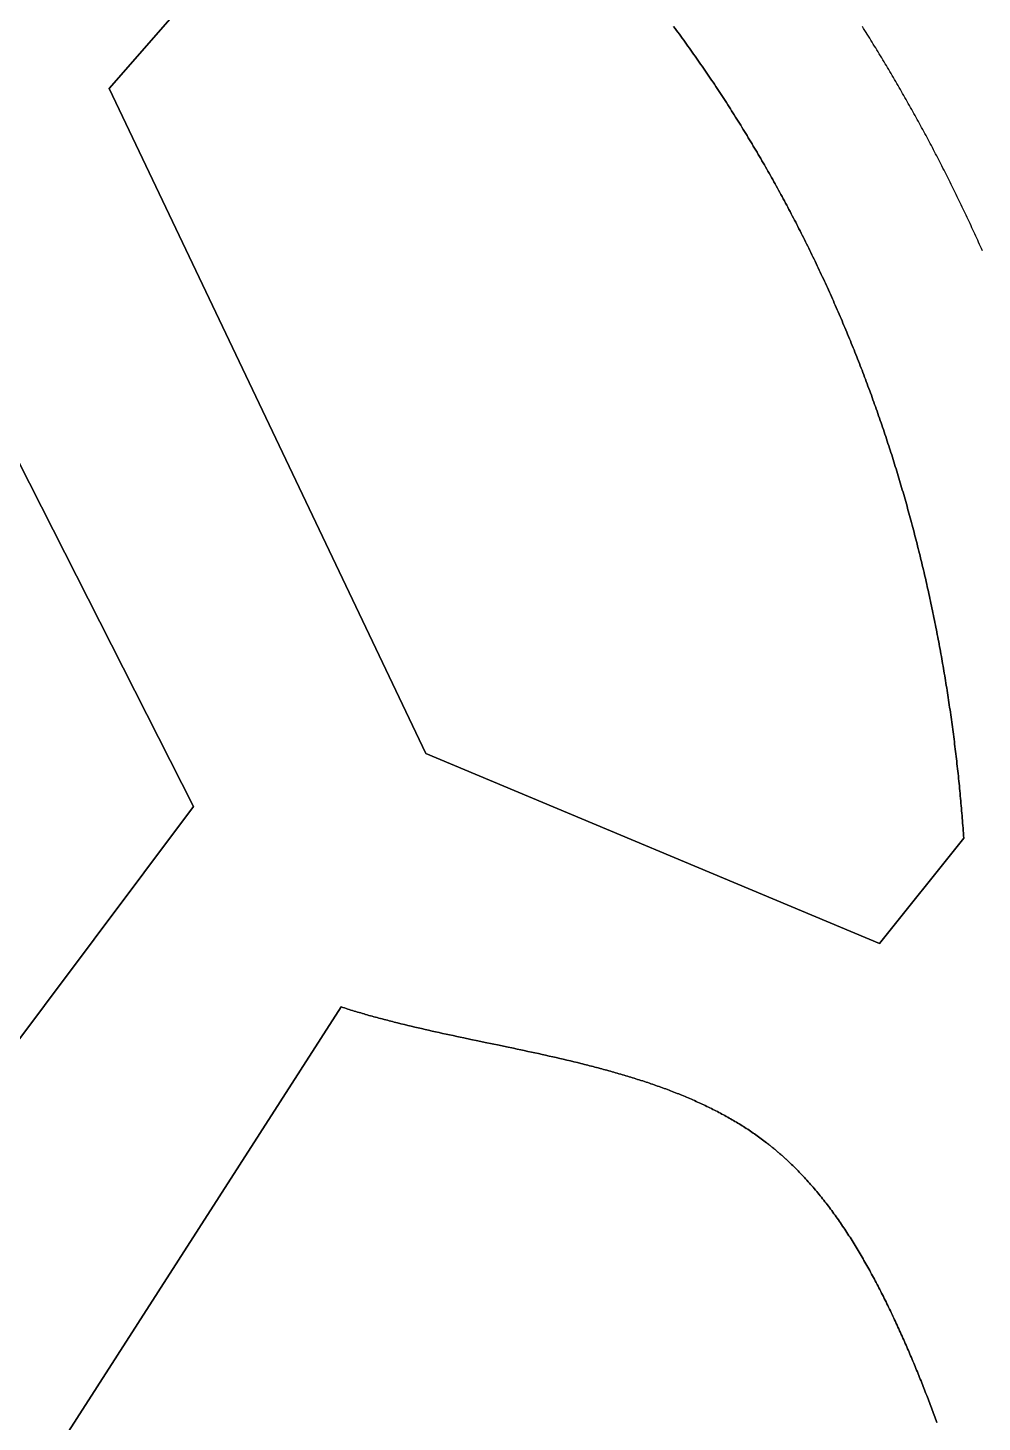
# Model space of a CAD drawing. Header units: millimetres. Extents: x -97041 to 275168, y -12500 to 263793.
# Drawn here: x 88460 to 115030, y 90921 to 129724 of the extents above; entities that cross this region are included whole.
import ezdxf

# ---------------------------------------------------------------- set-up
doc = ezdxf.new("R2010")
doc.units = ezdxf.units.MM
doc.layers.add('CLOSED_AREAS', color=7, linetype='Continuous')
doc.layers.add('REGION_HOLES', color=7, linetype='Continuous')

msp = doc.modelspace()

# ---------------------------------------------------------------- linework, layer by layer
at = {"layer": 'CLOSED_AREAS'}
for points in [[(98948.671, 137434.814), (90722.929, 128033.966), (99536.224, 109526.047), (112168.614, 104238.07), (114518.826, 107175.835), (114513.955, 107245.066), (114508.987, 107314.274), (114503.921, 107383.461), (114498.758, 107452.625), (114493.498, 107521.767), (114488.141, 107590.886), (114482.686, 107659.983), (114477.133, 107729.056), (114471.484, 107798.107), (114465.736, 107867.136), (114459.892, 107936.141), (114453.95, 108005.123), (114447.91, 108074.081), (114441.773, 108143.017), (114435.539, 108211.929), (114429.207, 108280.817), (114422.777, 108349.682), (114416.25, 108418.523), (114409.626, 108487.34), (114402.903, 108556.133), (114396.084, 108624.902), (114389.166, 108693.647), (114382.151, 108762.368), (114375.038, 108831.064), (114367.828, 108899.736), (114360.52, 108968.383), (114353.114, 109037.005), (114345.611, 109105.603), (114338.01, 109174.176), (114330.311, 109242.724), (114322.514, 109311.247), (114314.62, 109379.744), (114306.628, 109448.216), (114298.538, 109516.663), (114290.35, 109585.085), (114282.065, 109653.48), (114273.681, 109721.85), (114265.2, 109790.194), (114256.621, 109858.513), (114247.943, 109926.805), (114239.169, 109995.071), (114230.296, 110063.311), (114221.325, 110131.524), (114212.256, 110199.712), (114203.089, 110267.872), (114193.824, 110336.006), (114184.462, 110404.113), (114175.001, 110472.194), (114165.442, 110540.247), (114155.785, 110608.273), (114146.03, 110676.272), (114136.177, 110744.244), (114126.226, 110812.189), (114116.177, 110880.106), (114106.03, 110947.995), (114095.784, 111015.857), (114085.441, 111083.691), (114074.999, 111151.497), (114064.459, 111219.275), (114053.821, 111287.025), (114043.084, 111354.747), (114032.249, 111422.441), (114021.317, 111490.106), (114010.285, 111557.743), (113999.156, 111625.351), (113987.928, 111692.93), (113976.602, 111760.48), (113965.178, 111828.002), (113953.655, 111895.495), (113942.034, 111962.958), (113930.314, 112030.392), (113918.496, 112097.797), (113906.58, 112165.173), (113894.565, 112232.519), (113882.452, 112299.835), (113870.241, 112367.121), (113857.931, 112434.378), (113845.522, 112501.605), (113833.015, 112568.802), (113820.409, 112635.968), (113807.705, 112703.104), (113794.903, 112770.21), (113782.001, 112837.286), (113769.002, 112904.331), (113755.903, 112971.345), (113742.706, 113038.328), (113729.41, 113105.281), (113716.016, 113172.203), (113702.523, 113239.093), (113688.932, 113305.952), (113675.241, 113372.78), (113661.452, 113439.577), (113647.564, 113506.342), (113633.578, 113573.076), (113619.493, 113639.778), (113605.309, 113706.448), (113591.026, 113773.086), (113576.644, 113839.692), (113562.164, 113906.266), (113547.585, 113972.808), (113532.907, 114039.317), (113518.13, 114105.794), (113503.254, 114172.239), (113488.279, 114238.65), (113473.205, 114305.03), (113458.033, 114371.376), (113442.761, 114437.689), (113427.391, 114503.969), (113411.921, 114570.217), (113396.353, 114636.431), (113380.686, 114702.611), (113364.919, 114768.758), (113349.054, 114834.872), (113333.089, 114900.951), (113317.026, 114966.998), (113300.863, 115033.01), (113284.601, 115098.988), (113268.24, 115164.932), (113251.78, 115230.842), (113235.221, 115296.718), (113218.563, 115362.559), (113201.805, 115428.366), (113184.949, 115494.138), (113167.993, 115559.876), (113150.938, 115625.578), (113133.783, 115691.246), (113116.53, 115756.879), (113099.177, 115822.477), (113081.725, 115888.039), (113064.173, 115953.566), (113046.522, 116019.058), (113028.772, 116084.514), (113010.923, 116149.935), (112992.974, 116215.32), (112974.926, 116280.669), (112956.778, 116345.982), (112938.531, 116411.259), (112920.185, 116476.5), (112901.739, 116541.705), (112883.193, 116606.873), (112864.549, 116672.005), (112845.804, 116737.1), (112826.96, 116802.159), (112808.017, 116867.181), (112788.974, 116932.166), (112769.832, 116997.114), (112750.59, 117062.025), (112731.248, 117126.899), (112711.807, 117191.735), (112692.266, 117256.534), (112672.626, 117321.296), (112652.886, 117386.02), (112633.046, 117450.707), (112613.107, 117515.355), (112593.068, 117579.966), (112572.929, 117644.539), (112552.69, 117709.073), (112532.352, 117773.569), (112511.914, 117838.028), (112491.376, 117902.447), (112470.739, 117966.828), (112450.001, 118031.171), (112429.164, 118095.475), (112408.227, 118159.74), (112387.19, 118223.966), (112366.053, 118288.153), (112344.817, 118352.301), (112323.48, 118416.409), (112302.044, 118480.479), (112280.507, 118544.508), (112258.871, 118608.499), (112237.135, 118672.449), (112215.299, 118736.36), (112193.362, 118800.231), (112171.326, 118864.062), (112149.19, 118927.853), (112126.954, 118991.604), (112104.617, 119055.315), (112082.181, 119118.985), (112059.644, 119182.615), (112037.008, 119246.204), (112014.271, 119309.752), (111991.434, 119373.26), (111968.497, 119436.727), (111945.46, 119500.153), (111922.323, 119563.537), (111899.085, 119626.881), (111875.747, 119690.183), (111852.309, 119753.444), (111828.771, 119816.663), (111805.133, 119879.841), (111781.394, 119942.976), (111757.555, 120006.071), (111733.616, 120069.123), (111709.576, 120132.133), (111685.436, 120195.101), (111661.196, 120258.027), (111636.855, 120320.91), (111612.414, 120383.751), (111587.872, 120446.55), (111563.231, 120509.305), (111538.488, 120572.019), (111513.645, 120634.689), (111488.702, 120697.316), (111463.659, 120759.9), (111438.514, 120822.441), (111413.27, 120884.939), (111387.924, 120947.393), (111362.479, 121009.804), (111336.932, 121072.172), (111311.285, 121134.495), (111285.538, 121196.775), (111259.69, 121259.011), (111233.741, 121321.203), (111207.692, 121383.351), (111181.542, 121445.455), (111155.291, 121507.515), (111128.94, 121569.53), (111102.488, 121631.5), (111075.935, 121693.426), (111049.282, 121755.307), (111022.528, 121817.144), (110995.673, 121878.935), (110968.717, 121940.682), (110941.66, 122002.383), (110914.503, 122064.039), (110887.245, 122125.65), (110859.886, 122187.215), (110832.426, 122248.735), (110804.865, 122310.209), (110777.204, 122371.638), (110749.441, 122433.02), (110721.578, 122494.357), (110693.614, 122555.648), (110665.548, 122616.892), (110637.382, 122678.09), (110609.115, 122739.242), (110580.747, 122800.347), (110552.278, 122861.406), (110523.707, 122922.418), (110495.036, 122983.384), (110466.264, 123044.302), (110437.39, 123105.174), (110408.416, 123165.998), (110379.34, 123226.775), (110350.164, 123287.505), (110320.886, 123348.188), (110291.507, 123408.823), (110262.027, 123469.41), (110232.445, 123529.95), (110202.763, 123590.442), (110172.979, 123650.886), (110143.094, 123711.282), (110113.108, 123771.629), (110083.02, 123831.929), (110052.832, 123892.18), (110022.542, 123952.383), (109992.15, 124012.538), (109961.658, 124072.643), (109931.064, 124132.7), (109900.368, 124192.708), (109869.571, 124252.668), (109838.673, 124312.578), (109807.674, 124372.439), (109776.573, 124432.251), (109745.371, 124492.013), (109714.067, 124551.726), (109682.662, 124611.389), (109651.155, 124671.003), (109619.547, 124730.567), (109587.837, 124790.081), (109556.026, 124849.545), (109524.113, 124908.959), (109492.098, 124968.323), (109459.982, 125027.637), (109427.765, 125086.9), (109395.446, 125146.112), (109363.025, 125205.274), (109330.503, 125264.386), (109297.879, 125323.446), (109265.153, 125382.456), (109232.326, 125441.415), (109199.396, 125500.322), (109166.366, 125559.179), (109133.233, 125617.984), (109099.999, 125676.737), (109066.663, 125735.439), (109033.225, 125794.09), (108999.685, 125852.689), (108966.044, 125911.235), (108932.301, 125969.73), (108898.456, 126028.173), (108864.509, 126086.564), (108830.46, 126144.903), (108796.309, 126203.189), (108762.057, 126261.422), (108727.702, 126319.604), (108693.246, 126377.732), (108658.687, 126435.808), (108624.027, 126493.831), (108589.265, 126551.801), (108554.4, 126609.717), (108519.434, 126667.581), (108484.366, 126725.391), (108449.195, 126783.148), (108413.923, 126840.852), (108378.548, 126898.502), (108343.072, 126956.098), (108307.493, 127013.641), (108271.812, 127071.129), (108236.029, 127128.564), (108200.144, 127185.944), (108164.157, 127243.27), (108128.067, 127300.542), (108091.876, 127357.76), (108055.582, 127414.923), (108019.186, 127472.031), (107982.687, 127529.085), (107946.087, 127586.083), (107909.384, 127643.027), (107872.579, 127699.916), (107835.671, 127756.75), (107798.661, 127813.528), (107761.549, 127870.251), (107724.335, 127926.919), (107687.018, 127983.531), (107649.598, 128040.088), (107612.077, 128096.588), (107574.453, 128153.033), (107536.726, 128209.422), (107498.897, 128265.755), (107460.966, 128322.032), (107422.932, 128378.252), (107384.795, 128434.416), (107346.556, 128490.524), (107308.215, 128546.575), (107269.771, 128602.569), (107231.224, 128658.506), (107192.575, 128714.387), (107153.823, 128770.21), (107114.969, 128825.977), (107076.012, 128881.686), (107036.953, 128937.338), (106997.79, 128992.933), (106958.525, 129048.47), (106919.158, 129103.949), (106879.687, 129159.371), (106840.114, 129214.735), (106800.439, 129270.041), (106760.66, 129325.289), (106720.779, 129380.479), (106680.795, 129435.61), (106640.708, 129490.684), (106600.518, 129545.698), (106560.226, 129600.655), (106519.831, 129655.552), (106479.332, 129710.391), (106438.731, 129765.171)], [(115036.021, 123523.159), (115010.183, 123581.353), (114984.263, 123639.514), (114958.264, 123697.641), (114932.184, 123755.735), (114906.024, 123813.795), (114879.783, 123871.821), (114853.463, 123929.814), (114827.062, 123987.773), (114800.582, 124045.697), (114774.022, 124103.588), (114747.382, 124161.445), (114720.662, 124219.267), (114693.863, 124277.055), (114666.984, 124334.809), (114640.026, 124392.528), (114612.989, 124450.213), (114585.872, 124507.864), (114558.676, 124565.479), (114531.401, 124623.06), (114504.047, 124680.606), (114476.615, 124738.118), (114449.103, 124795.594), (114421.513, 124853.035), (114393.844, 124910.441), (114366.097, 124967.812), (114338.271, 125025.148), (114310.367, 125082.448), (114282.384, 125139.713), (114254.323, 125196.943), (114226.184, 125254.137), (114197.968, 125311.295), (114169.673, 125368.417), (114141.3, 125425.504), (114112.85, 125482.555), (114084.321, 125539.57), (114055.716, 125596.548), (114027.032, 125653.491), (113998.272, 125710.397), (113969.434, 125767.268), (113940.518, 125824.101), (113911.526, 125880.899), (113882.456, 125937.66), (113853.309, 125994.384), (113824.086, 126051.072), (113794.786, 126107.722), (113765.408, 126164.336), (113735.955, 126220.914), (113706.424, 126277.454), (113676.817, 126333.957), (113647.134, 126390.423), (113617.375, 126446.852), (113587.539, 126503.243), (113557.627, 126559.597), (113527.639, 126615.914), (113497.575, 126672.193), (113467.435, 126728.435), (113437.219, 126784.639), (113406.928, 126840.805), (113376.561, 126896.933), (113346.118, 126953.023), (113315.6, 127009.076), (113285.006, 127065.09), (113254.338, 127121.066), (113223.594, 127177.004), (113192.774, 127232.904), (113161.88, 127288.765), (113130.911, 127344.588), (113099.867, 127400.372), (113068.748, 127456.118), (113037.555, 127511.825), (113006.287, 127567.493), (112974.944, 127623.123), (112943.527, 127678.713), (112912.036, 127734.265), (112880.47, 127789.777), (112848.83, 127845.251), (112817.116, 127900.685), (112785.329, 127956.079), (112753.467, 128011.435), (112721.531, 128066.751), (112689.521, 128122.027), (112657.438, 128177.264), (112625.282, 128232.461), (112593.051, 128287.618), (112560.748, 128342.736), (112528.371, 128397.813), (112495.92, 128452.851), (112463.397, 128507.848), (112430.801, 128562.805), (112398.131, 128617.722), (112365.389, 128672.599), (112332.574, 128727.435), (112299.686, 128782.231), (112266.725, 128836.987), (112233.692, 128891.701), (112200.587, 128946.375), (112167.409, 129001.008), (112134.158, 129055.601), (112100.836, 129110.152), (112067.441, 129164.662), (112033.975, 129219.132), (112000.436, 129273.56), (111966.826, 129327.947), (111933.143, 129382.292), (111899.389, 129436.596), (111865.564, 129490.859), (111831.667, 129545.08), (111797.698, 129599.259), (111763.658, 129653.397), (111729.547, 129707.493), (111695.365, 129761.547)], [(83378.517, 95130.998), (93073.141, 108057.164), (84259.846, 125389.978)], [(113765.01, 90913.41), (113747.109, 90963.57), (113729.105, 91013.737), (113710.998, 91063.912), (113692.79, 91114.091), (113674.481, 91164.275), (113656.071, 91214.462), (113637.563, 91264.65), (113618.955, 91314.839), (113600.25, 91365.027), (113581.449, 91415.212), (113562.55, 91465.393), (113543.557, 91515.57), (113524.469, 91565.741), (113505.287, 91615.904), (113486.012, 91666.058), (113466.646, 91716.203), (113447.187, 91766.336), (113427.638, 91816.456), (113407.999, 91866.562), (113388.271, 91916.654), (113368.455, 91966.728), (113348.552, 92016.785), (113328.562, 92066.823), (113308.485, 92116.841), (113288.324, 92166.837), (113268.079, 92216.81), (113247.75, 92266.759), (113227.338, 92316.682), (113206.844, 92366.579), (113186.27, 92416.447), (113165.615, 92466.286), (113144.88, 92516.095), (113124.067, 92565.871), (113103.175, 92615.614), (113082.207, 92665.323), (113061.162, 92714.996), (113040.042, 92764.632), (113018.846, 92814.229), (112997.577, 92863.787), (112976.235, 92913.304), (112954.82, 92962.779), (112933.333, 93012.21), (112911.776, 93061.596), (112890.148, 93110.936), (112868.452, 93160.229), (112845.956, 93211.122), (112823.386, 93261.961), (112800.741, 93312.745), (112778.019, 93363.472), (112755.22, 93414.141), (112732.343, 93464.75), (112709.387, 93515.298), (112686.349, 93565.782), (112663.231, 93616.202), (112640.03, 93666.555), (112616.745, 93716.841), (112593.375, 93767.057), (112569.92, 93817.201), (112546.378, 93867.274), (112522.748, 93917.272), (112499.029, 93967.194), (112475.22, 94017.038), (112451.32, 94066.804), (112427.328, 94116.489), (112403.243, 94166.092), (112379.064, 94215.611), (112354.79, 94265.044), (112330.419, 94314.391), (112305.951, 94363.649), (112281.385, 94412.817), (112256.719, 94461.893), (112231.953, 94510.876), (112207.085, 94559.764), (112182.115, 94608.555), (112157.041, 94657.248), (112131.863, 94705.842), (112106.578, 94754.334), (112081.187, 94802.723), (112055.689, 94851.008), (112030.081, 94899.187), (112004.363, 94947.258), (111978.535, 94995.221), (111952.594, 95043.072), (111926.54, 95090.81), (111900.373, 95138.435), (111874.09, 95185.944), (111847.69, 95233.336), (111821.174, 95280.61), (111794.539, 95327.763), (111767.785, 95374.794), (111740.91, 95421.701), (111713.914, 95468.483), (111686.795, 95515.139), (111659.553, 95561.666), (111632.186, 95608.063), (111604.694, 95654.329), (111577.074, 95700.462), (111549.327, 95746.46), (111521.451, 95792.322), (111493.445, 95838.046), (111465.309, 95883.631), (111437.04, 95929.074), (111408.638, 95974.375), (111380.102, 96019.532), (111351.431, 96064.543), (111322.624, 96109.406), (111293.679, 96154.121), (111264.596, 96198.685), (111235.374, 96243.097), (111206.011, 96287.355), (111176.507, 96331.458), (111146.861, 96375.404), (111117.071, 96419.191), (111087.136, 96462.818), (111057.055, 96506.284), (111026.828, 96549.586), (110996.453, 96592.724), (110965.93, 96635.695), (110935.256, 96678.498), (110904.431, 96721.131), (110873.455, 96763.593), (110842.326, 96805.882), (110811.042, 96847.997), (110779.603, 96889.936), (110748.008, 96931.697), (110716.256, 96973.279), (110684.346, 97014.681), (110652.276, 97055.9), (110620.046, 97096.935), (110587.655, 97137.784), (110555.101, 97178.447), (110522.383, 97218.92), (110489.501, 97259.204), (110456.453, 97299.295), (110423.239, 97339.193), (110389.857, 97378.896), (110356.306, 97418.402), (110322.585, 97457.71), (110288.693, 97496.818), (110254.63, 97535.725), (110220.393, 97574.429), (110185.982, 97612.928), (110151.396, 97651.221), (110116.635, 97689.306), (110081.695, 97727.182), (110046.578, 97764.846), (110011.281, 97802.299), (109975.804, 97839.537), (109940.146, 97876.559), (109904.305, 97913.364), (109868.281, 97949.95), (109832.072, 97986.316), (109795.677, 98022.459), (109759.096, 98058.379), (109722.327, 98094.073), (109685.369, 98129.541), (109648.222, 98164.78), (109610.883, 98199.789), (109592.142, 98217.207), (109573.353, 98234.567), (109554.516, 98251.868), (109535.63, 98269.111), (109516.696, 98286.295), (109497.713, 98303.421), (109478.681, 98320.487), (109459.6, 98337.494), (109440.471, 98354.441), (109421.292, 98371.329), (109402.064, 98388.157), (109382.786, 98404.924), (109363.459, 98421.632), (109344.082, 98438.279), (109324.656, 98454.865), (109305.179, 98471.39), (109285.653, 98487.855), (109266.076, 98504.258), (109246.449, 98520.599), (109226.771, 98536.879), (109207.043, 98553.097), (109187.264, 98569.253), (109167.434, 98585.346), (109147.553, 98601.377), (109127.621, 98617.346), (109107.638, 98633.251), (109087.603, 98649.094), (109067.517, 98664.873), (109047.379, 98680.589), (109027.189, 98696.241), (108990.742, 98724.235), (108954.128, 98752.024), (108917.347, 98779.608), (108880.402, 98806.99), (108843.294, 98834.17), (108806.022, 98861.149), (108768.589, 98887.928), (108730.995, 98914.509), (108693.242, 98940.894), (108655.331, 98967.082), (108617.262, 98993.076), (108579.036, 99018.876), (108540.656, 99044.484), (108502.121, 99069.901), (108463.434, 99095.128), (108424.594, 99120.167), (108385.603, 99145.018), (108346.462, 99169.682), (108307.173, 99194.162), (108267.735, 99218.458), (108228.151, 99242.571), (108188.421, 99266.503), (108148.547, 99290.255), (108108.529, 99313.827), (108068.369, 99337.222), (108028.067, 99360.44), (107987.624, 99383.483), (107947.043, 99406.351), (107906.323, 99429.047), (107865.466, 99451.57), (107824.473, 99473.923), (107783.345, 99496.107), (107742.083, 99518.122), (107700.688, 99539.97), (107659.162, 99561.653), (107617.504, 99583.17), (107575.717, 99604.525), (107533.801, 99625.717), (107491.757, 99646.748), (107449.587, 99667.619), (107407.292, 99688.332), (107364.872, 99708.887), (107322.328, 99729.286), (107279.663, 99749.53), (107236.876, 99769.621), (107193.969, 99789.558), (107150.943, 99809.344), (107107.799, 99828.98), (107064.538, 99848.467), (107021.161, 99867.806), (106977.669, 99886.999), (106934.064, 99906.046), (106890.345, 99924.949), (106846.515, 99943.709), (106802.575, 99962.327), (106758.525, 99980.804), (106714.366, 99999.142), (106670.101, 100017.342), (106625.728, 100035.405), (106581.251, 100053.332), (106536.669, 100071.124), (106491.984, 100088.783), (106447.197, 100106.31), (106402.309, 100123.706), (106357.322, 100140.972), (106312.235, 100158.11), (106267.05, 100175.12), (106221.769, 100192.003), (106176.392, 100208.762), (106130.92, 100225.397), (106085.355, 100241.91), (106039.697, 100258.301), (105993.948, 100274.572), (105948.108, 100290.724), (105902.179, 100306.758), (105856.162, 100322.675), (105810.057, 100338.477), (105763.867, 100354.165), (105717.591, 100369.74), (105671.232, 100385.203), (105624.789, 100400.556), (105578.265, 100415.799), (105531.659, 100430.934), (105484.974, 100445.962), (105438.211, 100460.884), (105391.369, 100475.702), (105344.451, 100490.416), (105297.458, 100505.028), (105250.39, 100519.539), (105203.249, 100533.951), (105156.035, 100548.263), (105108.751, 100562.479), (105061.396, 100576.598), (105013.972, 100590.622), (104966.479, 100604.553), (104918.92, 100618.391), (104871.295, 100632.137), (104823.605, 100645.794), (104775.851, 100659.361), (104728.035, 100672.841), (104680.157, 100686.234), (104632.218, 100699.541), (104584.22, 100712.765), (104536.163, 100725.905), (104488.049, 100738.964), (104439.878, 100751.942), (104391.652, 100764.841), (104343.372, 100777.662), (104295.039, 100790.406), (104246.653, 100803.074), (104198.217, 100815.667), (104149.73, 100828.187), (104101.195, 100840.635), (104052.611, 100853.012), (104003.981, 100865.32), (103955.306, 100877.558), (103906.585, 100889.73), (103857.821, 100901.835), (103760.166, 100925.851), (103662.35, 100949.618), (103564.38, 100973.144), (103466.266, 100996.439), (103368.016, 101019.512), (103269.638, 101042.374), (103171.141, 101065.034), (103072.533, 101087.501), (102973.823, 101109.785), (102875.02, 101131.896), (102776.131, 101153.843), (102677.166, 101175.636), (102578.132, 101197.285), (102479.04, 101218.798), (102379.895, 101240.187), (102280.709, 101261.459), (102181.488, 101282.626), (102082.242, 101303.696), (101982.979, 101324.679), (101784.435, 101366.423), (101585.924, 101407.936), (101387.516, 101449.292), (101189.278, 101490.571), (100991.277, 101531.847), (100793.582, 101573.199), (100596.262, 101614.703), (100497.763, 101635.537), (100399.383, 101656.437), (100301.131, 101677.413), (100203.015, 101698.476), (100105.043, 101719.634), (100007.224, 101740.897), (99909.567, 101762.276), (99812.08, 101783.778), (99714.772, 101805.415), (99617.65, 101827.196), (99520.724, 101849.13), (99424.002, 101871.227), (99327.493, 101893.496), (99231.205, 101915.948), (99135.146, 101938.591), (99039.326, 101961.436), (98943.752, 101984.492), (98848.433, 102007.768), (98753.378, 102031.275), (98705.952, 102043.117), (98658.595, 102055.021), (98611.308, 102066.987), (98564.092, 102079.016), (98516.949, 102091.111), (98469.879, 102103.271), (98422.883, 102115.498), (98375.963, 102127.794), (98329.119, 102140.16), (98282.353, 102152.596), (98235.666, 102165.104), (98189.058, 102177.685), (98142.531, 102190.34), (98096.086, 102203.072), (98049.724, 102215.879), (98003.446, 102228.765), (97957.253, 102241.73), (97911.146, 102254.776), (97865.126, 102267.903), (97819.195, 102281.112), (97773.353, 102294.406), (97727.601, 102307.785), (97681.94, 102321.25), (97636.372, 102334.803), (97590.898, 102348.444), (97545.518, 102362.176), (97500.234, 102375.999), (97455.046, 102389.914), (97409.956, 102403.922), (97364.966, 102418.026), (97320.075, 102432.225), (97275.285, 102446.522), (97230.597, 102460.916), (97186.012, 102475.411), (89254.047, 90136.798)]]:
    msp.add_lwpolyline(points, dxfattribs=at)
at = {"layer": 'REGION_HOLES'}
for points in [[(106438.731, 129765.171), (106479.332, 129710.391), (106519.831, 129655.552), (106560.226, 129600.655), (106600.518, 129545.698), (106640.708, 129490.684), (106680.795, 129435.61), (106720.779, 129380.479), (106760.66, 129325.289), (106800.439, 129270.041), (106840.114, 129214.735), (106879.687, 129159.371), (106919.158, 129103.949), (106958.525, 129048.47), (106997.79, 128992.933), (107036.953, 128937.338), (107076.012, 128881.686), (107114.969, 128825.977), (107153.823, 128770.21), (107192.575, 128714.387), (107231.224, 128658.506), (107269.771, 128602.569), (107308.215, 128546.575), (107346.556, 128490.524), (107384.795, 128434.416), (107422.932, 128378.252), (107460.966, 128322.032), (107498.897, 128265.755), (107536.726, 128209.422), (107574.453, 128153.033), (107612.077, 128096.588), (107649.598, 128040.088), (107687.018, 127983.531), (107724.335, 127926.919), (107761.549, 127870.251), (107798.661, 127813.528), (107835.671, 127756.75), (107872.579, 127699.916), (107909.384, 127643.027), (107946.087, 127586.083), (107982.687, 127529.085), (108019.186, 127472.031), (108055.582, 127414.923), (108091.876, 127357.76), (108128.067, 127300.542), (108164.157, 127243.27), (108200.144, 127185.944), (108236.029, 127128.564), (108271.812, 127071.129), (108307.493, 127013.641), (108343.072, 126956.098), (108378.548, 126898.502), (108413.923, 126840.852), (108449.195, 126783.148), (108484.366, 126725.391), (108519.434, 126667.581), (108554.4, 126609.717), (108589.265, 126551.801), (108624.027, 126493.831), (108658.687, 126435.808), (108693.246, 126377.732), (108727.702, 126319.604), (108762.057, 126261.422), (108796.309, 126203.189), (108830.46, 126144.903), (108864.509, 126086.564), (108898.456, 126028.173), (108932.301, 125969.73), (108966.044, 125911.235), (108999.685, 125852.689), (109033.225, 125794.09), (109066.663, 125735.439), (109099.999, 125676.737), (109133.233, 125617.984), (109166.366, 125559.179), (109199.396, 125500.322), (109232.326, 125441.415), (109265.153, 125382.456), (109297.879, 125323.446), (109330.503, 125264.386), (109363.025, 125205.274), (109395.446, 125146.112), (109427.765, 125086.9), (109459.982, 125027.637), (109492.098, 124968.323), (109524.113, 124908.959), (109556.026, 124849.545), (109587.837, 124790.081), (109619.547, 124730.567), (109651.155, 124671.003), (109682.662, 124611.389), (109714.067, 124551.726), (109745.371, 124492.013), (109776.573, 124432.251), (109807.674, 124372.439), (109838.673, 124312.578), (109869.571, 124252.668), (109900.368, 124192.708), (109931.064, 124132.7), (109961.658, 124072.643), (109992.15, 124012.538), (110022.542, 123952.383), (110052.832, 123892.18), (110083.02, 123831.929), (110113.108, 123771.629), (110143.094, 123711.282), (110172.979, 123650.886), (110202.763, 123590.442), (110232.445, 123529.95), (110262.027, 123469.41), (110291.507, 123408.823), (110320.886, 123348.188), (110350.164, 123287.505), (110379.34, 123226.775), (110408.416, 123165.998), (110437.39, 123105.174), (110466.264, 123044.302), (110495.036, 122983.384), (110523.707, 122922.418), (110552.278, 122861.406), (110580.747, 122800.347), (110609.115, 122739.242), (110637.382, 122678.09), (110665.548, 122616.892), (110693.614, 122555.648), (110721.578, 122494.357), (110749.441, 122433.02), (110777.204, 122371.638), (110804.865, 122310.209), (110832.426, 122248.735), (110859.886, 122187.215), (110887.245, 122125.65), (110914.503, 122064.039), (110941.66, 122002.383), (110968.717, 121940.682), (110995.673, 121878.935), (111022.528, 121817.144), (111049.282, 121755.307), (111075.935, 121693.426), (111102.488, 121631.5), (111128.94, 121569.53), (111155.291, 121507.515), (111181.542, 121445.455), (111207.692, 121383.351), (111233.741, 121321.203), (111259.69, 121259.011), (111285.538, 121196.775), (111311.285, 121134.495), (111336.932, 121072.172), (111362.479, 121009.804), (111387.924, 120947.393), (111413.27, 120884.939), (111438.514, 120822.441), (111463.659, 120759.9), (111488.702, 120697.316), (111513.645, 120634.689), (111538.488, 120572.019), (111563.231, 120509.305), (111587.872, 120446.55), (111612.414, 120383.751), (111636.855, 120320.91), (111661.196, 120258.027), (111685.436, 120195.101), (111709.576, 120132.133), (111733.616, 120069.123), (111757.555, 120006.071), (111781.394, 119942.976), (111805.133, 119879.841), (111828.771, 119816.663), (111852.309, 119753.444), (111875.747, 119690.183), (111899.085, 119626.881), (111922.323, 119563.537), (111945.46, 119500.153), (111968.497, 119436.727), (111991.434, 119373.26), (112014.271, 119309.752), (112037.008, 119246.204), (112059.644, 119182.615), (112082.181, 119118.985), (112104.617, 119055.315), (112126.954, 118991.604), (112149.19, 118927.853), (112171.326, 118864.062), (112193.362, 118800.231), (112215.299, 118736.36), (112237.135, 118672.449), (112258.871, 118608.499), (112280.507, 118544.508), (112302.044, 118480.479), (112323.48, 118416.409), (112344.817, 118352.301), (112366.053, 118288.153), (112387.19, 118223.966), (112408.227, 118159.74), (112429.164, 118095.475), (112450.001, 118031.171), (112470.739, 117966.828), (112491.376, 117902.447), (112511.914, 117838.028), (112532.352, 117773.569), (112552.69, 117709.073), (112572.929, 117644.539), (112593.068, 117579.966), (112613.107, 117515.355), (112633.046, 117450.707), (112652.886, 117386.02), (112672.626, 117321.296), (112692.266, 117256.534), (112711.807, 117191.735), (112731.248, 117126.899), (112750.59, 117062.025), (112769.832, 116997.114), (112788.974, 116932.166), (112808.017, 116867.181), (112826.96, 116802.159), (112845.804, 116737.1), (112864.549, 116672.005), (112883.193, 116606.873), (112901.739, 116541.705), (112920.185, 116476.5), (112938.531, 116411.259), (112956.778, 116345.982), (112974.926, 116280.669), (112992.974, 116215.32), (113010.923, 116149.935), (113028.772, 116084.514), (113046.522, 116019.058), (113064.173, 115953.566), (113081.725, 115888.039), (113099.177, 115822.477), (113116.53, 115756.879), (113133.783, 115691.246), (113150.938, 115625.578), (113167.993, 115559.876), (113184.949, 115494.138), (113201.805, 115428.366), (113218.563, 115362.559), (113235.221, 115296.718), (113251.78, 115230.842), (113268.24, 115164.932), (113284.601, 115098.988), (113300.863, 115033.01), (113317.026, 114966.998), (113333.089, 114900.951), (113349.054, 114834.872), (113364.919, 114768.758), (113380.686, 114702.611), (113396.353, 114636.431), (113411.921, 114570.217), (113427.391, 114503.969), (113442.761, 114437.689), (113458.033, 114371.376), (113473.205, 114305.03), (113488.279, 114238.65), (113503.254, 114172.239), (113518.13, 114105.794), (113532.907, 114039.317), (113547.585, 113972.808), (113562.164, 113906.266), (113576.644, 113839.692), (113591.026, 113773.086), (113605.309, 113706.448), (113619.493, 113639.778), (113633.578, 113573.076), (113647.564, 113506.342), (113661.452, 113439.577), (113675.241, 113372.78), (113688.932, 113305.952), (113702.523, 113239.093), (113716.016, 113172.203), (113729.41, 113105.281), (113742.706, 113038.328), (113755.903, 112971.345), (113769.002, 112904.331), (113782.001, 112837.286), (113794.903, 112770.21), (113807.705, 112703.104), (113820.409, 112635.968), (113833.015, 112568.802), (113845.522, 112501.605), (113857.931, 112434.378), (113870.241, 112367.121), (113882.452, 112299.835), (113894.565, 112232.519), (113906.58, 112165.173), (113918.496, 112097.797), (113930.314, 112030.392), (113942.034, 111962.958), (113953.655, 111895.495), (113965.178, 111828.002), (113976.602, 111760.48), (113987.928, 111692.93), (113999.156, 111625.351), (114010.285, 111557.743), (114021.317, 111490.106), (114032.249, 111422.441), (114043.084, 111354.747), (114053.821, 111287.025), (114064.459, 111219.275), (114074.999, 111151.497), (114085.441, 111083.691), (114095.784, 111015.857), (114106.03, 110947.995), (114116.177, 110880.106), (114126.226, 110812.189), (114136.177, 110744.244), (114146.03, 110676.272), (114155.785, 110608.273), (114165.442, 110540.247), (114175.001, 110472.194), (114184.462, 110404.113), (114193.824, 110336.006), (114203.089, 110267.872), (114212.256, 110199.712), (114221.325, 110131.524), (114230.296, 110063.311), (114239.169, 109995.071), (114247.943, 109926.805), (114256.621, 109858.513), (114265.2, 109790.194), (114273.681, 109721.85), (114282.065, 109653.48), (114290.35, 109585.085), (114298.538, 109516.663), (114306.628, 109448.216), (114314.62, 109379.744), (114322.514, 109311.247), (114330.311, 109242.724), (114338.01, 109174.176), (114345.611, 109105.603), (114353.114, 109037.005), (114360.52, 108968.383), (114367.828, 108899.736), (114375.038, 108831.064), (114382.151, 108762.368), (114389.166, 108693.647), (114396.084, 108624.902), (114402.903, 108556.133), (114409.626, 108487.34), (114416.25, 108418.523), (114422.777, 108349.682), (114429.207, 108280.817), (114435.539, 108211.929), (114441.773, 108143.017), (114447.91, 108074.081), (114453.95, 108005.123), (114459.892, 107936.141), (114465.736, 107867.136), (114471.484, 107798.107), (114477.133, 107729.056), (114482.686, 107659.983), (114488.141, 107590.886), (114493.498, 107521.767), (114498.758, 107452.625), (114503.921, 107383.461), (114508.987, 107314.274), (114513.955, 107245.066), (114518.826, 107175.835), (112168.614, 104238.07), (99536.224, 109526.047), (90722.929, 128033.966), (98948.671, 137434.814)], [(84259.846, 125389.978), (93073.141, 108057.164), (83378.517, 95130.998)], [(89254.047, 90136.798), (97186.012, 102475.411), (97230.597, 102460.916), (97275.285, 102446.522), (97320.075, 102432.225), (97364.966, 102418.026), (97409.956, 102403.922), (97455.046, 102389.914), (97500.234, 102375.999), (97545.518, 102362.176), (97590.898, 102348.444), (97636.372, 102334.803), (97681.94, 102321.25), (97727.601, 102307.785), (97773.353, 102294.406), (97819.195, 102281.112), (97865.126, 102267.903), (97911.146, 102254.776), (97957.253, 102241.73), (98003.446, 102228.765), (98049.724, 102215.879), (98096.086, 102203.072), (98142.531, 102190.34), (98189.058, 102177.685), (98235.666, 102165.104), (98282.353, 102152.596), (98329.119, 102140.16), (98375.963, 102127.794), (98422.883, 102115.498), (98469.879, 102103.271), (98516.949, 102091.111), (98564.092, 102079.016), (98611.308, 102066.987), (98658.595, 102055.021), (98705.952, 102043.117), (98753.378, 102031.275), (98848.433, 102007.768), (98943.752, 101984.492), (99039.326, 101961.436), (99135.146, 101938.591), (99231.205, 101915.948), (99327.493, 101893.496), (99424.002, 101871.227), (99520.724, 101849.13), (99617.65, 101827.196), (99714.772, 101805.415), (99812.08, 101783.778), (99909.567, 101762.276), (100007.224, 101740.897), (100105.043, 101719.634), (100203.015, 101698.476), (100301.131, 101677.413), (100399.383, 101656.437), (100497.763, 101635.537), (100596.262, 101614.703), (100793.582, 101573.199), (100991.277, 101531.847), (101189.278, 101490.571), (101387.516, 101449.292), (101585.924, 101407.936), (101784.435, 101366.423), (101982.979, 101324.679), (102082.242, 101303.696), (102181.488, 101282.626), (102280.709, 101261.459), (102379.895, 101240.187), (102479.04, 101218.798), (102578.132, 101197.285), (102677.166, 101175.636), (102776.131, 101153.843), (102875.02, 101131.896), (102973.823, 101109.785), (103072.533, 101087.501), (103171.141, 101065.034), (103269.638, 101042.374), (103368.016, 101019.512), (103466.266, 100996.439), (103564.38, 100973.144), (103662.35, 100949.618), (103760.166, 100925.851), (103857.821, 100901.835), (103906.585, 100889.73), (103955.306, 100877.558), (104003.981, 100865.32), (104052.611, 100853.012), (104101.195, 100840.635), (104149.73, 100828.187), (104198.217, 100815.667), (104246.653, 100803.074), (104295.039, 100790.406), (104343.372, 100777.662), (104391.652, 100764.841), (104439.878, 100751.942), (104488.049, 100738.964), (104536.163, 100725.905), (104584.22, 100712.765), (104632.218, 100699.541), (104680.157, 100686.234), (104728.035, 100672.841), (104775.851, 100659.361), (104823.605, 100645.794), (104871.295, 100632.137), (104918.92, 100618.391), (104966.479, 100604.553), (105013.972, 100590.622), (105061.396, 100576.598), (105108.751, 100562.479), (105156.035, 100548.263), (105203.249, 100533.951), (105250.39, 100519.539), (105297.458, 100505.028), (105344.451, 100490.416), (105391.369, 100475.702), (105438.211, 100460.884), (105484.974, 100445.962), (105531.659, 100430.934), (105578.265, 100415.799), (105624.789, 100400.556), (105671.232, 100385.203), (105717.591, 100369.74), (105763.867, 100354.165), (105810.057, 100338.477), (105856.162, 100322.675), (105902.179, 100306.758), (105948.108, 100290.724), (105993.948, 100274.572), (106039.697, 100258.301), (106085.355, 100241.91), (106130.92, 100225.397), (106176.392, 100208.762), (106221.769, 100192.003), (106267.05, 100175.12), (106312.235, 100158.11), (106357.322, 100140.972), (106402.309, 100123.706), (106447.197, 100106.31), (106491.984, 100088.783), (106536.669, 100071.124), (106581.251, 100053.332), (106625.728, 100035.405), (106670.101, 100017.342), (106714.366, 99999.142), (106758.525, 99980.804), (106802.575, 99962.327), (106846.515, 99943.709), (106890.345, 99924.949), (106934.064, 99906.046), (106977.669, 99886.999), (107021.161, 99867.806), (107064.538, 99848.467), (107107.799, 99828.98), (107150.943, 99809.344), (107193.969, 99789.558), (107236.876, 99769.621), (107279.663, 99749.53), (107322.328, 99729.286), (107364.872, 99708.887), (107407.292, 99688.332), (107449.587, 99667.619), (107491.757, 99646.748), (107533.801, 99625.717), (107575.717, 99604.525), (107617.504, 99583.17), (107659.162, 99561.653), (107700.688, 99539.97), (107742.083, 99518.122), (107783.345, 99496.107), (107824.473, 99473.923), (107865.466, 99451.57), (107906.323, 99429.047), (107947.043, 99406.351), (107987.624, 99383.483), (108028.067, 99360.44), (108068.369, 99337.222), (108108.529, 99313.827), (108148.547, 99290.255), (108188.421, 99266.503), (108228.151, 99242.571), (108267.735, 99218.458), (108307.173, 99194.162), (108346.462, 99169.682), (108385.603, 99145.018), (108424.594, 99120.167), (108463.434, 99095.128), (108502.121, 99069.901), (108540.656, 99044.484), (108579.036, 99018.876), (108617.262, 98993.076), (108655.331, 98967.082), (108693.242, 98940.894), (108730.995, 98914.509), (108768.589, 98887.928), (108806.022, 98861.149), (108843.294, 98834.17), (108880.402, 98806.99), (108917.347, 98779.608), (108954.128, 98752.024), (108990.742, 98724.235), (109027.189, 98696.241), (109047.379, 98680.589), (109067.517, 98664.873), (109087.603, 98649.094), (109107.638, 98633.251), (109127.621, 98617.346), (109147.553, 98601.377), (109167.434, 98585.346), (109187.264, 98569.253), (109207.043, 98553.097), (109226.771, 98536.879), (109246.449, 98520.599), (109266.076, 98504.258), (109285.653, 98487.855), (109305.179, 98471.39), (109324.656, 98454.865), (109344.082, 98438.279), (109363.459, 98421.632), (109382.786, 98404.924), (109402.064, 98388.157), (109421.292, 98371.329), (109440.471, 98354.441), (109459.6, 98337.494), (109478.681, 98320.487), (109497.713, 98303.421), (109516.696, 98286.295), (109535.63, 98269.111), (109554.516, 98251.868), (109573.353, 98234.567), (109592.142, 98217.207), (109610.883, 98199.789), (109648.222, 98164.78), (109685.369, 98129.541), (109722.327, 98094.073), (109759.096, 98058.379), (109795.677, 98022.459), (109832.072, 97986.316), (109868.281, 97949.95), (109904.305, 97913.364), (109940.146, 97876.559), (109975.804, 97839.537), (110011.281, 97802.299), (110046.578, 97764.846), (110081.695, 97727.182), (110116.635, 97689.306), (110151.396, 97651.221), (110185.982, 97612.928), (110220.393, 97574.429), (110254.63, 97535.725), (110288.693, 97496.818), (110322.585, 97457.71), (110356.306, 97418.402), (110389.857, 97378.896), (110423.239, 97339.193), (110456.453, 97299.295), (110489.501, 97259.204), (110522.383, 97218.92), (110555.101, 97178.447), (110587.655, 97137.784), (110620.046, 97096.935), (110652.276, 97055.9), (110684.346, 97014.681), (110716.256, 96973.279), (110748.008, 96931.697), (110779.603, 96889.936), (110811.042, 96847.997), (110842.326, 96805.882), (110873.455, 96763.593), (110904.431, 96721.131), (110935.256, 96678.498), (110965.93, 96635.695), (110996.453, 96592.724), (111026.828, 96549.586), (111057.055, 96506.284), (111087.136, 96462.818), (111117.071, 96419.191), (111146.861, 96375.404), (111176.507, 96331.458), (111206.011, 96287.355), (111235.374, 96243.097), (111264.596, 96198.685), (111293.679, 96154.121), (111322.624, 96109.406), (111351.431, 96064.543), (111380.102, 96019.532), (111408.638, 95974.375), (111437.04, 95929.074), (111465.309, 95883.631), (111493.445, 95838.046), (111521.451, 95792.322), (111549.327, 95746.46), (111577.074, 95700.462), (111604.694, 95654.329), (111632.186, 95608.063), (111659.553, 95561.666), (111686.795, 95515.139), (111713.914, 95468.483), (111740.91, 95421.701), (111767.785, 95374.794), (111794.539, 95327.763), (111821.174, 95280.61), (111847.69, 95233.336), (111874.09, 95185.944), (111900.373, 95138.435), (111926.54, 95090.81), (111952.594, 95043.072), (111978.535, 94995.221), (112004.363, 94947.258), (112030.081, 94899.187), (112055.689, 94851.008), (112081.187, 94802.723), (112106.578, 94754.334), (112131.863, 94705.842), (112157.041, 94657.248), (112182.115, 94608.555), (112207.085, 94559.764), (112231.953, 94510.876), (112256.719, 94461.893), (112281.385, 94412.817), (112305.951, 94363.649), (112330.419, 94314.391), (112354.79, 94265.044), (112379.064, 94215.611), (112403.243, 94166.092), (112427.328, 94116.489), (112451.32, 94066.804), (112475.22, 94017.038), (112499.029, 93967.194), (112522.748, 93917.272), (112546.378, 93867.274), (112569.92, 93817.201), (112593.375, 93767.057), (112616.745, 93716.841), (112640.03, 93666.555), (112663.231, 93616.202), (112686.349, 93565.782), (112709.387, 93515.298), (112732.343, 93464.75), (112755.22, 93414.141), (112778.019, 93363.472), (112800.741, 93312.745), (112823.386, 93261.961), (112845.956, 93211.122), (112868.452, 93160.229), (112890.148, 93110.936), (112911.776, 93061.596), (112933.333, 93012.21), (112954.82, 92962.779), (112976.235, 92913.304), (112997.577, 92863.787), (113018.846, 92814.229), (113040.042, 92764.632), (113061.162, 92714.996), (113082.207, 92665.323), (113103.175, 92615.614), (113124.067, 92565.871), (113144.88, 92516.095), (113165.615, 92466.286), (113186.27, 92416.447), (113206.844, 92366.579), (113227.338, 92316.682), (113247.75, 92266.759), (113268.079, 92216.81), (113288.324, 92166.837), (113308.485, 92116.841), (113328.562, 92066.823), (113348.552, 92016.785), (113368.455, 91966.728), (113388.271, 91916.654), (113407.999, 91866.562), (113427.638, 91816.456), (113447.187, 91766.336), (113466.646, 91716.203), (113486.012, 91666.058), (113505.287, 91615.904), (113524.469, 91565.741), (113543.557, 91515.57), (113562.55, 91465.393), (113581.449, 91415.212), (113600.25, 91365.027), (113618.955, 91314.839), (113637.563, 91264.65), (113656.071, 91214.462), (113674.481, 91164.275), (113692.79, 91114.091), (113710.998, 91063.912), (113729.105, 91013.737), (113747.109, 90963.57), (113765.01, 90913.41)]]:
    msp.add_lwpolyline(points, dxfattribs=at)

doc.saveas('drawing.dxf')
